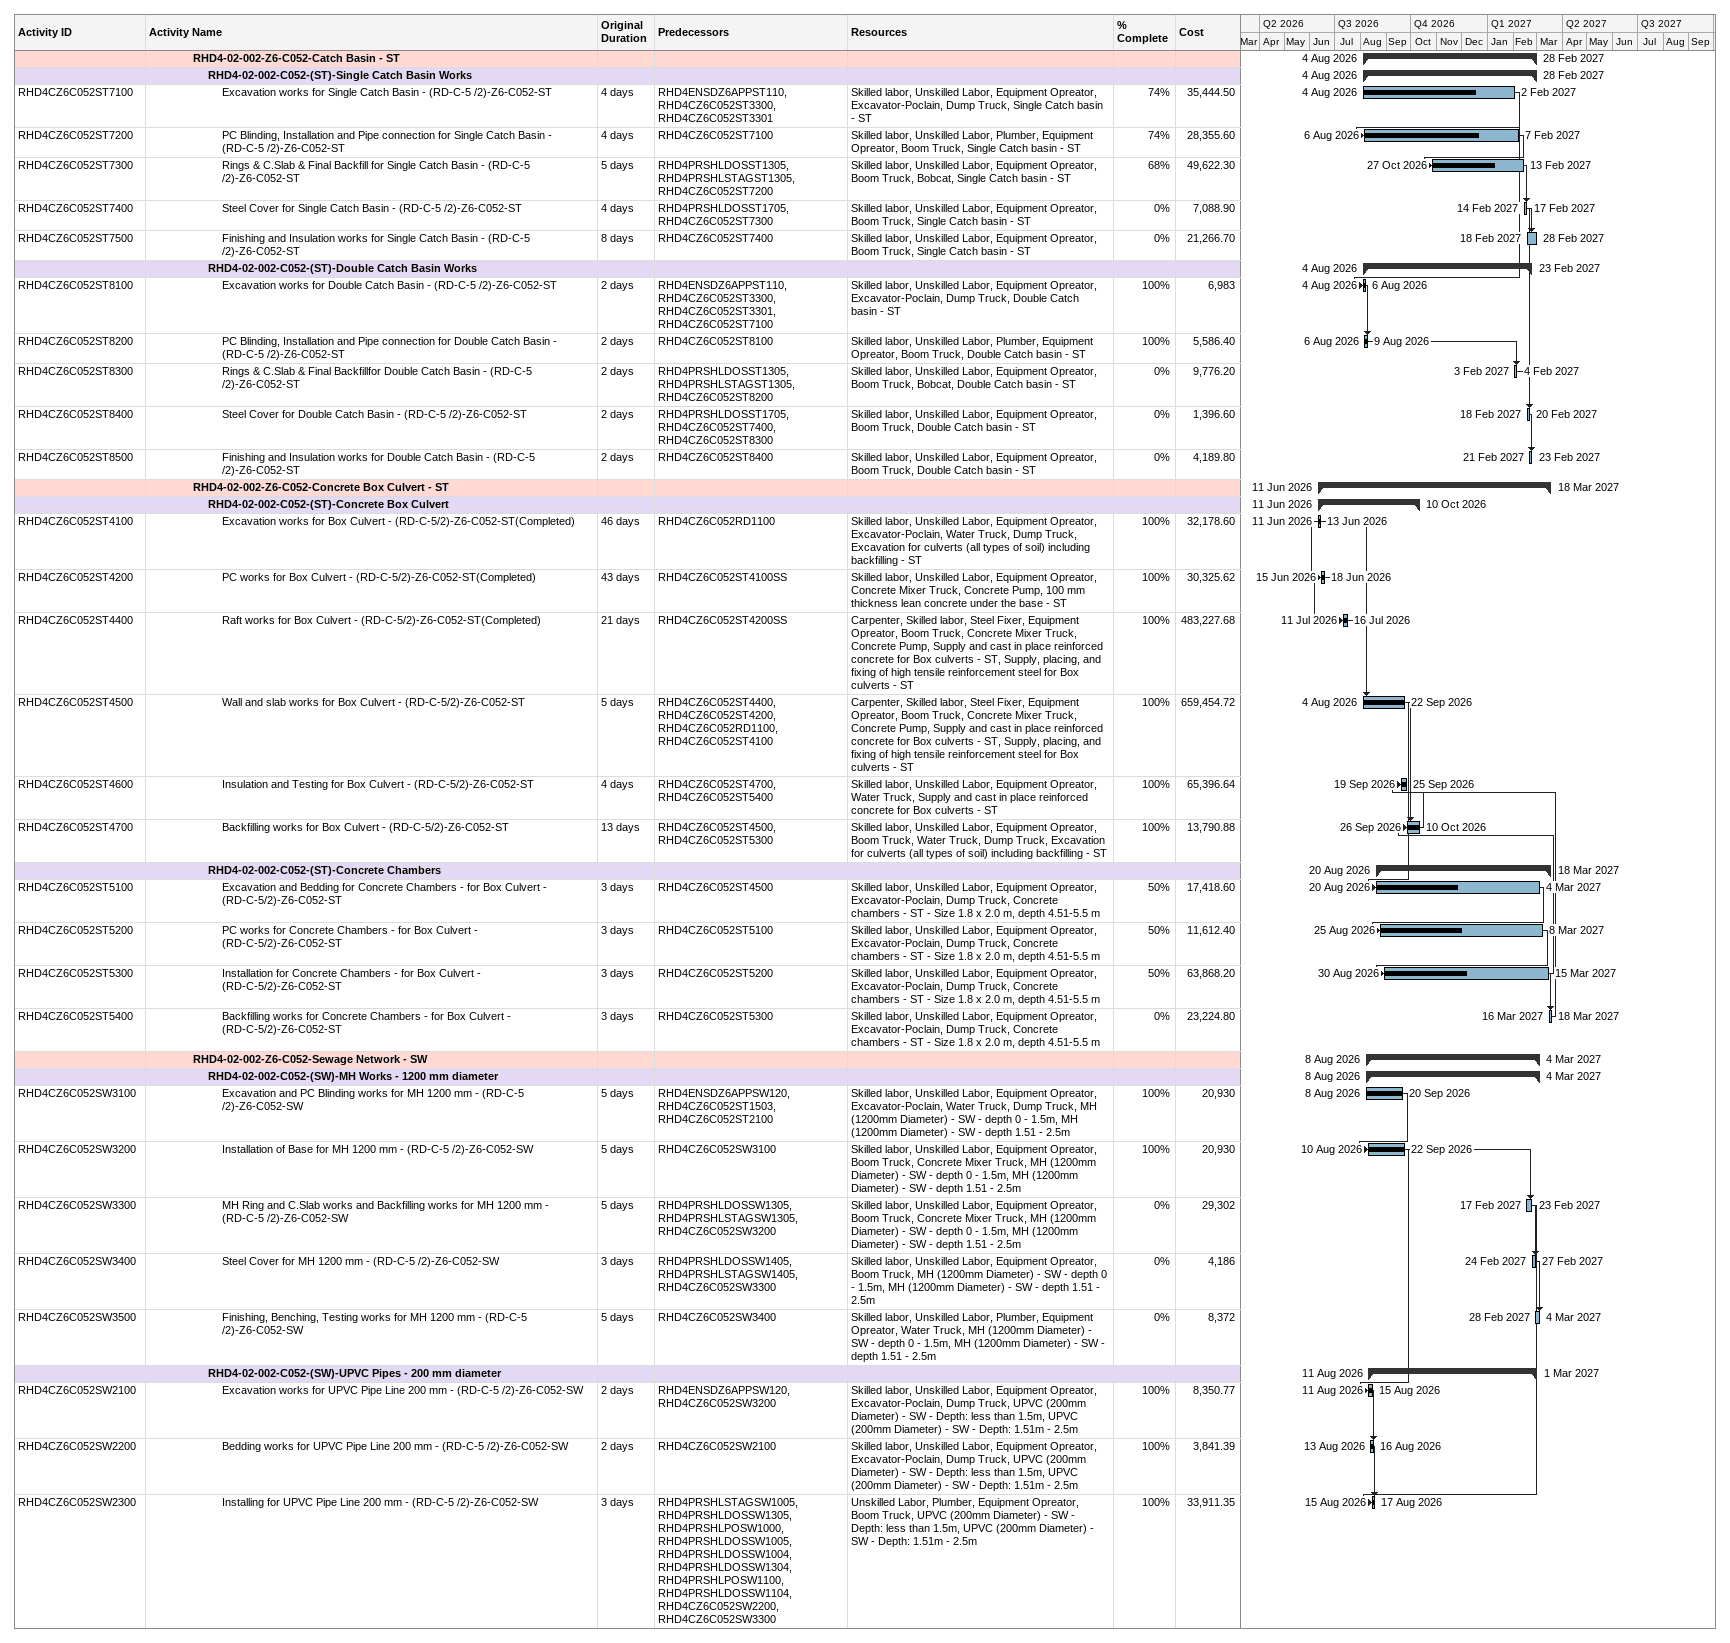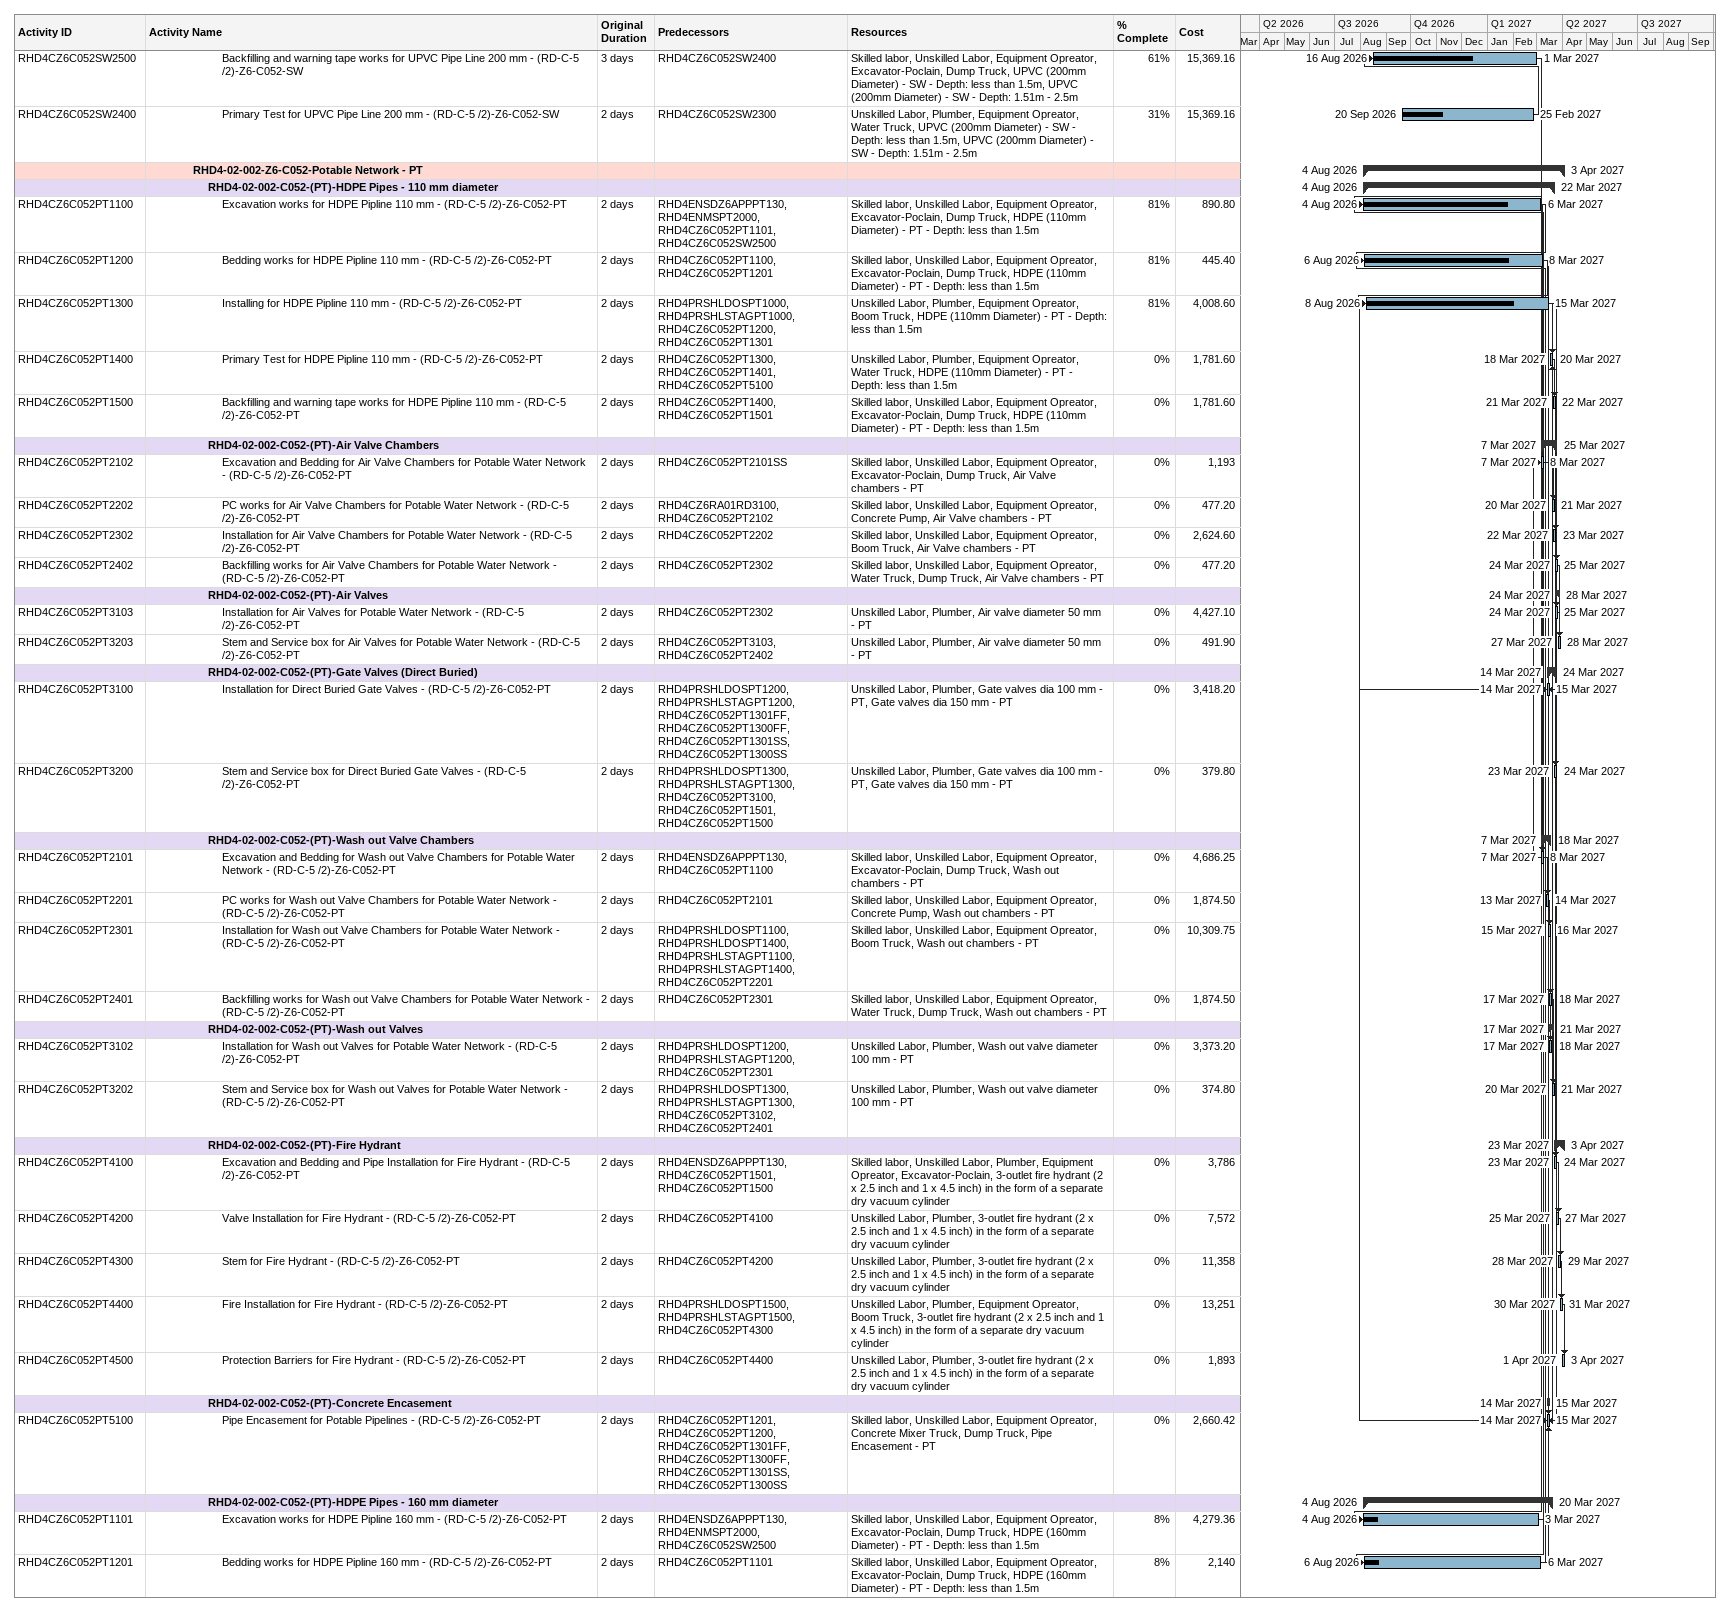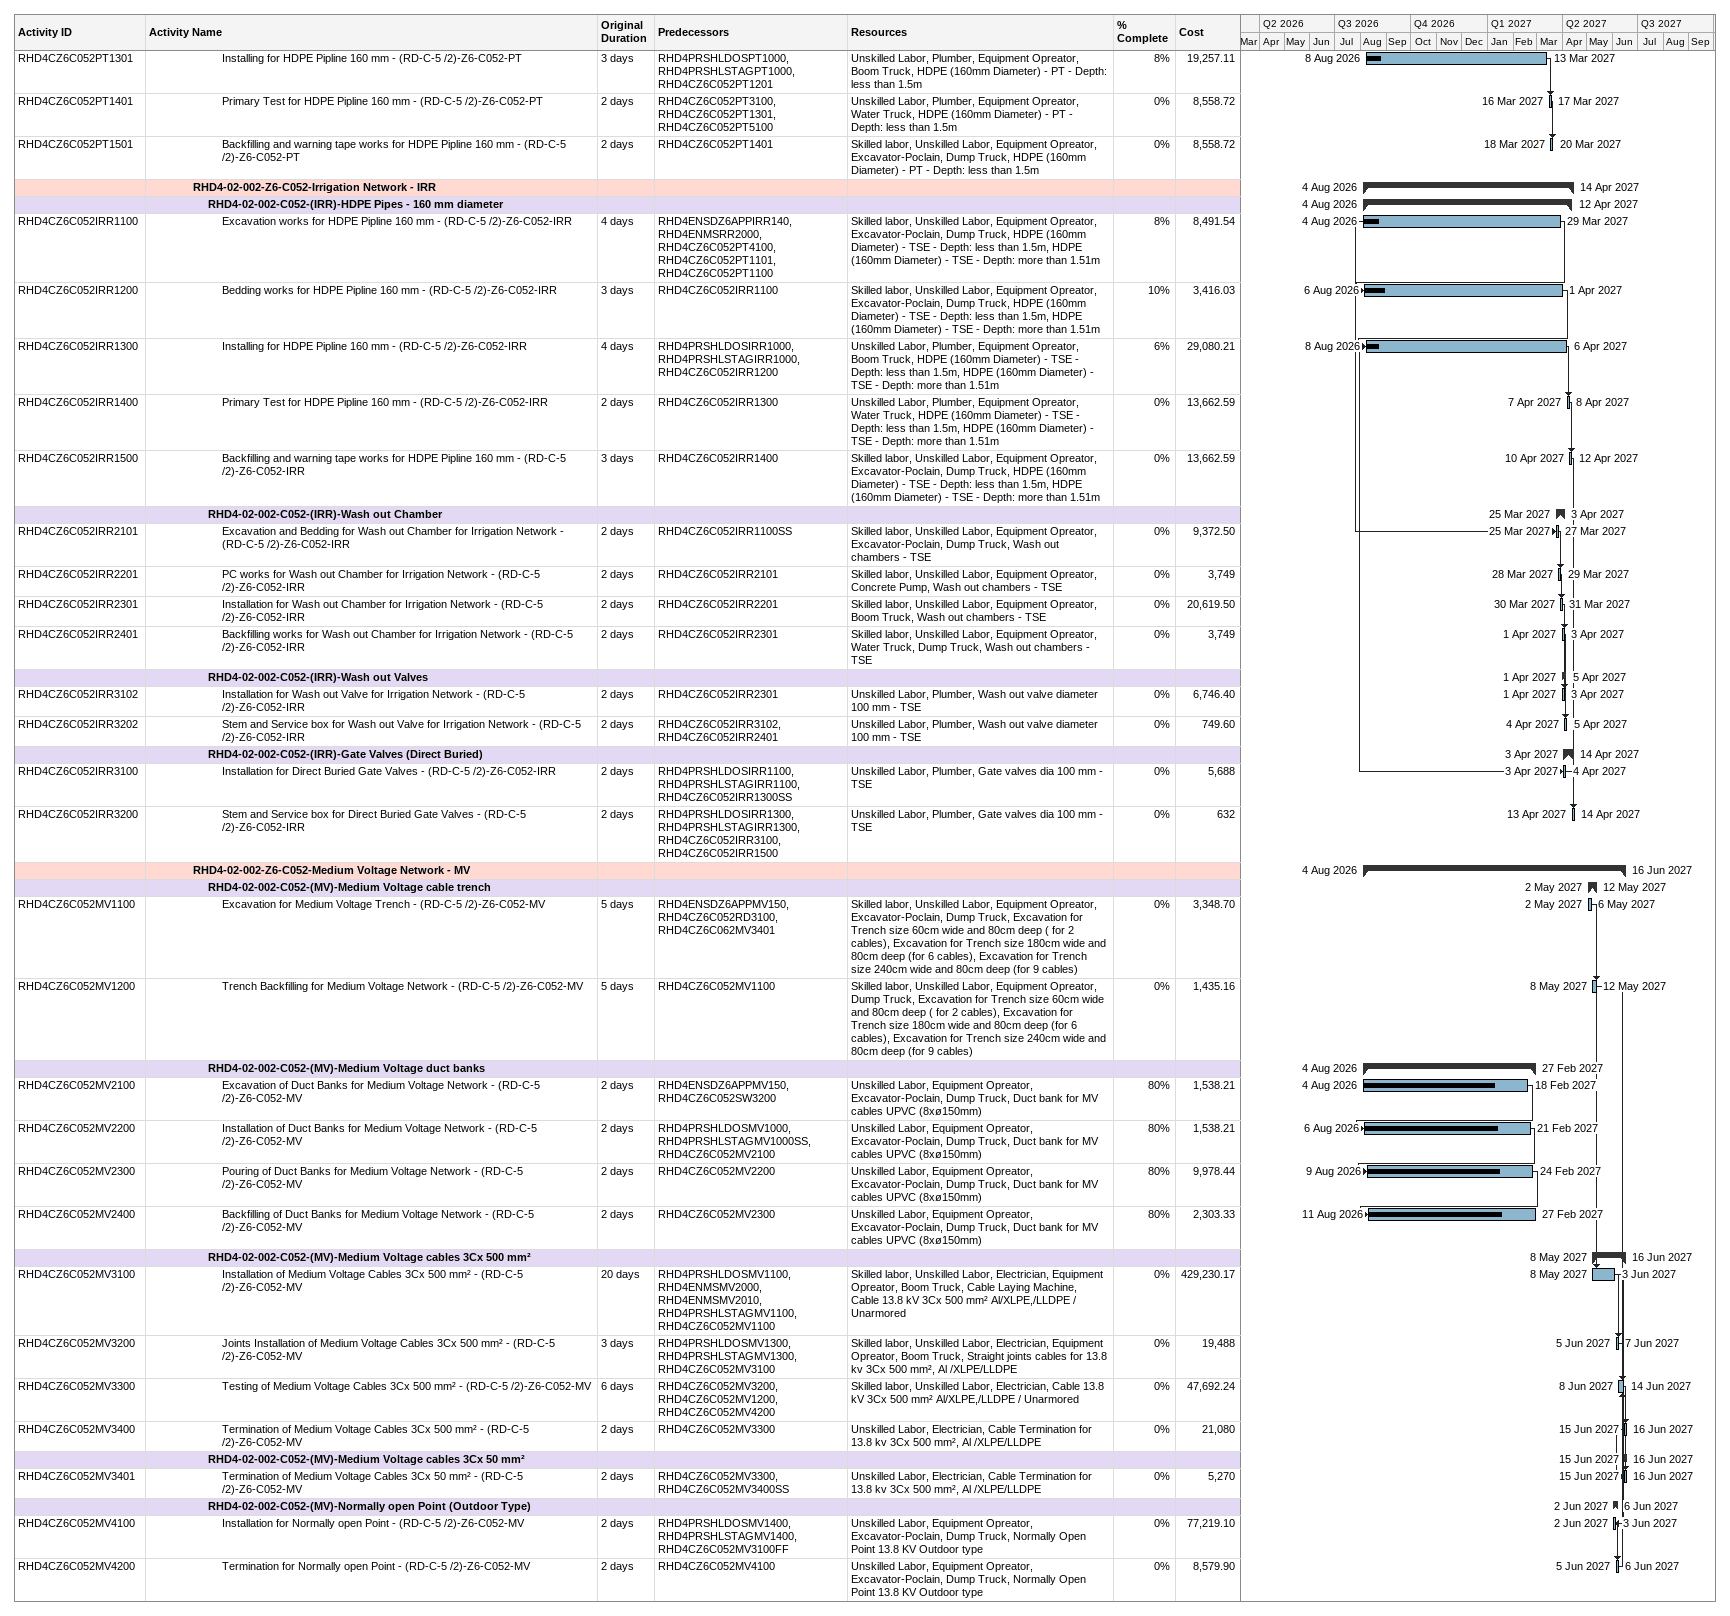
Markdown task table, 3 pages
| ID | Level | Task | Original duration | Start | Finish | Predecessors | Resources | % complete | Cost |
|---|---|---|---|---|---|---|---|---|---|
|  | 4 | **RHD4-02-002-Z6-C052-Catch Basin - ST** |  | 2026-08-04 | 2027-02-28 |  |  |  |  |
|  | 5 | **RHD4-02-002-C052-(ST)-Single Catch Basin Works** |  | 2026-08-04 | 2027-02-28 |  |  |  |  |
| RHD4CZ6C052ST7100 | 6 | Excavation works for Single Catch Basin - (RD-C-5 /2)-Z6-C052-ST | 4d | 2026-08-04 | 2027-02-02 | RHD4ENSDZ6APPST110, RHD4CZ6C052ST3300, RHD4CZ6C052ST3301 | Skilled labor, Unskilled Labor, Equipment Opreator, Excavator-Poclain, Dump Truck, Single Catch basin - ST | 74 | 35444.50 |
| RHD4CZ6C052ST7200 | 6 | PC Blinding, Installation and Pipe connection for Single Catch Basin - (RD-C-5 /2)-Z6-C052-ST | 4d | 2026-08-06 | 2027-02-07 | RHD4CZ6C052ST7100 | Skilled labor, Unskilled Labor, Plumber, Equipment Opreator, Boom Truck, Single Catch basin - ST | 74 | 28355.60 |
| RHD4CZ6C052ST7300 | 6 | Rings & C.Slab & Final Backfill for Single Catch Basin - (RD-C-5 /2)-Z6-C052-ST | 5d | 2026-10-27 | 2027-02-13 | RHD4PRSHLDOSST1305, RHD4PRSHLSTAGST1305, RHD4CZ6C052ST7200 | Skilled labor, Unskilled Labor, Equipment Opreator, Boom Truck, Bobcat, Single Catch basin - ST | 68 | 49622.30 |
| RHD4CZ6C052ST7400 | 6 | Steel Cover for Single Catch Basin - (RD-C-5 /2)-Z6-C052-ST | 4d | 2027-02-14 | 2027-02-17 | RHD4PRSHLDOSST1705, RHD4CZ6C052ST7300 | Skilled labor, Unskilled Labor, Equipment Opreator, Boom Truck, Single Catch basin - ST | 0 | 7088.90 |
| RHD4CZ6C052ST7500 | 6 | Finishing and Insulation works for Single Catch Basin - (RD-C-5 /2)-Z6-C052-ST | 8d | 2027-02-18 | 2027-02-28 | RHD4CZ6C052ST7400 | Skilled labor, Unskilled Labor, Equipment Opreator, Boom Truck, Single Catch basin - ST | 0 | 21266.70 |
|  | 5 | **RHD4-02-002-C052-(ST)-Double Catch Basin Works** |  | 2026-08-04 | 2027-02-23 |  |  |  |  |
| RHD4CZ6C052ST8100 | 6 | Excavation works for Double Catch Basin - (RD-C-5 /2)-Z6-C052-ST | 2d | 2026-08-04 | 2026-08-06 | RHD4ENSDZ6APPST110, RHD4CZ6C052ST3300, RHD4CZ6C052ST3301, RHD4CZ6C052ST7100 | Skilled labor, Unskilled Labor, Equipment Opreator, Excavator-Poclain, Dump Truck, Double Catch basin - ST | 100 | 6983 |
| RHD4CZ6C052ST8200 | 6 | PC Blinding, Installation and Pipe connection for Double Catch Basin - (RD-C-5 /2)-Z6-C052-ST | 2d | 2026-08-06 | 2026-08-09 | RHD4CZ6C052ST8100 | Skilled labor, Unskilled Labor, Plumber, Equipment Opreator, Boom Truck, Double Catch basin - ST | 100 | 5586.40 |
| RHD4CZ6C052ST8300 | 6 | Rings & C.Slab & Final Backfillfor Double Catch Basin - (RD-C-5 /2)-Z6-C052-ST | 2d | 2027-02-03 | 2027-02-04 | RHD4PRSHLDOSST1305, RHD4PRSHLSTAGST1305, RHD4CZ6C052ST8200 | Skilled labor, Unskilled Labor, Equipment Opreator, Boom Truck, Bobcat, Double Catch basin - ST | 0 | 9776.20 |
| RHD4CZ6C052ST8400 | 6 | Steel Cover for Double Catch Basin - (RD-C-5 /2)-Z6-C052-ST | 2d | 2027-02-18 | 2027-02-20 | RHD4PRSHLDOSST1705, RHD4CZ6C052ST7400, RHD4CZ6C052ST8300 | Skilled labor, Unskilled Labor, Equipment Opreator, Boom Truck, Double Catch basin - ST | 0 | 1396.60 |
| RHD4CZ6C052ST8500 | 6 | Finishing and Insulation works for Double Catch Basin - (RD-C-5 /2)-Z6-C052-ST | 2d | 2027-02-21 | 2027-02-23 | RHD4CZ6C052ST8400 | Skilled labor, Unskilled Labor, Equipment Opreator, Boom Truck, Double Catch basin - ST | 0 | 4189.80 |
|  | 4 | **RHD4-02-002-Z6-C052-Concrete Box Culvert - ST** |  | 2026-06-11 | 2027-03-18 |  |  |  |  |
|  | 5 | **RHD4-02-002-C052-(ST)-Concrete Box Culvert** |  | 2026-06-11 | 2026-10-10 |  |  |  |  |
| RHD4CZ6C052ST4100 | 6 | Excavation works for Box Culvert - (RD-C-5/2)-Z6-C052-ST(Completed) | 46d | 2026-06-11 | 2026-06-13 | RHD4CZ6C052RD1100 | Skilled labor, Unskilled Labor, Equipment Opreator, Excavator-Poclain, Water Truck, Dump Truck, Excavation for culverts (all types of soil) including backfilling - ST | 100 | 32178.60 |
| RHD4CZ6C052ST4200 | 6 | PC works for Box Culvert - (RD-C-5/2)-Z6-C052-ST(Completed) | 43d | 2026-06-15 | 2026-06-18 | RHD4CZ6C052ST4100SS | Skilled labor, Unskilled Labor, Equipment Opreator, Concrete Mixer Truck, Concrete Pump, 100 mm thickness lean concrete under the base - ST | 100 | 30325.62 |
| RHD4CZ6C052ST4400 | 6 | Raft works for Box Culvert - (RD-C-5/2)-Z6-C052-ST(Completed) | 21d | 2026-07-11 | 2026-07-16 | RHD4CZ6C052ST4200SS | Carpenter, Skilled labor, Steel Fixer, Equipment Opreator, Boom Truck, Concrete Mixer Truck, Concrete Pump, Supply and cast in place reinforced concrete for Box culverts - ST, Supply, placing, and fixing of high tensile reinforcement steel for Box culverts - ST | 100 | 483227.68 |
| RHD4CZ6C052ST4500 | 6 | Wall and slab works for Box Culvert - (RD-C-5/2)-Z6-C052-ST | 5d | 2026-08-04 | 2026-09-22 | RHD4CZ6C052ST4400, RHD4CZ6C052ST4200, RHD4CZ6C052RD1100, RHD4CZ6C052ST4100 | Carpenter, Skilled labor, Steel Fixer, Equipment Opreator, Boom Truck, Concrete Mixer Truck, Concrete Pump, Supply and cast in place reinforced concrete for Box culverts - ST, Supply, placing, and fixing of high tensile reinforcement steel for Box culverts - ST | 100 | 659454.72 |
| RHD4CZ6C052ST4600 | 6 | Insulation and Testing for Box Culvert - (RD-C-5/2)-Z6-C052-ST | 4d | 2026-09-19 | 2026-09-25 | RHD4CZ6C052ST4700, RHD4CZ6C052ST5400 | Skilled labor, Unskilled Labor, Equipment Opreator, Water Truck, Supply and cast in place reinforced concrete for Box culverts - ST | 100 | 65396.64 |
| RHD4CZ6C052ST4700 | 6 | Backfilling works for Box Culvert - (RD-C-5/2)-Z6-C052-ST | 13d | 2026-09-26 | 2026-10-10 | RHD4CZ6C052ST4500, RHD4CZ6C052ST5300 | Skilled labor, Unskilled Labor, Equipment Opreator, Boom Truck, Water Truck, Dump Truck, Excavation for culverts (all types of soil) including backfilling - ST | 100 | 13790.88 |
|  | 5 | **RHD4-02-002-C052-(ST)-Concrete Chambers** |  | 2026-08-20 | 2027-03-18 |  |  |  |  |
| RHD4CZ6C052ST5100 | 6 | Excavation and Bedding for Concrete Chambers - for Box Culvert - (RD-C-5/2)-Z6-C052-ST | 3d | 2026-08-20 | 2027-03-04 | RHD4CZ6C052ST4500 | Skilled labor, Unskilled Labor, Equipment Opreator, Excavator-Poclain, Dump Truck, Concrete chambers - ST - Size 1.8 x 2.0 m, depth 4.51-5.5 m | 50 | 17418.60 |
| RHD4CZ6C052ST5200 | 6 | PC works for Concrete Chambers - for Box Culvert - (RD-C-5/2)-Z6-C052-ST | 3d | 2026-08-25 | 2027-03-08 | RHD4CZ6C052ST5100 | Skilled labor, Unskilled Labor, Equipment Opreator, Excavator-Poclain, Dump Truck, Concrete chambers - ST - Size 1.8 x 2.0 m, depth 4.51-5.5 m | 50 | 11612.40 |
| RHD4CZ6C052ST5300 | 6 | Installation for Concrete Chambers - for Box Culvert - (RD-C-5/2)-Z6-C052-ST | 3d | 2026-08-30 | 2027-03-15 | RHD4CZ6C052ST5200 | Skilled labor, Unskilled Labor, Equipment Opreator, Excavator-Poclain, Dump Truck, Concrete chambers - ST - Size 1.8 x 2.0 m, depth 4.51-5.5 m | 50 | 63868.20 |
| RHD4CZ6C052ST5400 | 6 | Backfilling works for Concrete Chambers - for Box Culvert - (RD-C-5/2)-Z6-C052-ST | 3d | 2027-03-16 | 2027-03-18 | RHD4CZ6C052ST5300 | Skilled labor, Unskilled Labor, Equipment Opreator, Excavator-Poclain, Dump Truck, Concrete chambers - ST - Size 1.8 x 2.0 m, depth 4.51-5.5 m | 0 | 23224.80 |
|  | 4 | **RHD4-02-002-Z6-C052-Sewage Network - SW** |  | 2026-08-08 | 2027-03-04 |  |  |  |  |
|  | 5 | **RHD4-02-002-C052-(SW)-MH Works - 1200 mm diameter** |  | 2026-08-08 | 2027-03-04 |  |  |  |  |
| RHD4CZ6C052SW3100 | 6 | Excavation and PC Blinding works for MH 1200 mm - (RD-C-5 /2)-Z6-C052-SW | 5d | 2026-08-08 | 2026-09-20 | RHD4ENSDZ6APPSW120, RHD4CZ6C052ST1503, RHD4CZ6C052ST2100 | Skilled labor, Unskilled Labor, Equipment Opreator, Excavator-Poclain, Water Truck, Dump Truck, MH (1200mm Diameter) - SW - depth 0 - 1.5m, MH (1200mm Diameter) - SW - depth 1.51 - 2.5m | 100 | 20930 |
| RHD4CZ6C052SW3200 | 6 | Installation of Base for MH 1200 mm - (RD-C-5 /2)-Z6-C052-SW | 5d | 2026-08-10 | 2026-09-22 | RHD4CZ6C052SW3100 | Skilled labor, Unskilled Labor, Equipment Opreator, Boom Truck, Concrete Mixer Truck, MH (1200mm Diameter) - SW - depth 0 - 1.5m, MH (1200mm Diameter) - SW - depth 1.51 - 2.5m | 100 | 20930 |
| RHD4CZ6C052SW3300 | 6 | MH Ring and C.Slab works and Backfilling works for MH 1200 mm - (RD-C-5 /2)-Z6-C052-SW | 5d | 2027-02-17 | 2027-02-23 | RHD4PRSHLDOSSW1305, RHD4PRSHLSTAGSW1305, RHD4CZ6C052SW3200 | Skilled labor, Unskilled Labor, Equipment Opreator, Boom Truck, Concrete Mixer Truck, MH (1200mm Diameter) - SW - depth 0 - 1.5m, MH (1200mm Diameter) - SW - depth 1.51 - 2.5m | 0 | 29302 |
| RHD4CZ6C052SW3400 | 6 | Steel Cover for MH 1200 mm - (RD-C-5 /2)-Z6-C052-SW | 3d | 2027-02-24 | 2027-02-27 | RHD4PRSHLDOSSW1405, RHD4PRSHLSTAGSW1405, RHD4CZ6C052SW3300 | Skilled labor, Unskilled Labor, Equipment Opreator, Boom Truck, MH (1200mm Diameter) - SW - depth 0 - 1.5m, MH (1200mm Diameter) - SW - depth 1.51 - 2.5m | 0 | 4186 |
| RHD4CZ6C052SW3500 | 6 | Finishing, Benching, Testing works for MH 1200 mm - (RD-C-5 /2)-Z6-C052-SW | 5d | 2027-02-28 | 2027-03-04 | RHD4CZ6C052SW3400 | Skilled labor, Unskilled Labor, Plumber, Equipment Opreator, Water Truck, MH (1200mm Diameter) - SW - depth 0 - 1.5m, MH (1200mm Diameter) - SW - depth 1.51 - 2.5m | 0 | 8372 |
|  | 5 | **RHD4-02-002-C052-(SW)-UPVC Pipes - 200 mm diameter** |  | 2026-08-11 | 2027-03-01 |  |  |  |  |
| RHD4CZ6C052SW2100 | 6 | Excavation works for UPVC Pipe Line 200 mm - (RD-C-5 /2)-Z6-C052-SW | 2d | 2026-08-11 | 2026-08-15 | RHD4ENSDZ6APPSW120, RHD4CZ6C052SW3200 | Skilled labor, Unskilled Labor, Equipment Opreator, Excavator-Poclain, Dump Truck, UPVC (200mm Diameter) - SW - Depth: less than 1.5m, UPVC (200mm Diameter) - SW - Depth: 1.51m - 2.5m | 100 | 8350.77 |
| RHD4CZ6C052SW2200 | 6 | Bedding works for UPVC Pipe Line 200 mm - (RD-C-5 /2)-Z6-C052-SW | 2d | 2026-08-13 | 2026-08-16 | RHD4CZ6C052SW2100 | Skilled labor, Unskilled Labor, Equipment Opreator, Excavator-Poclain, Dump Truck, UPVC (200mm Diameter) - SW - Depth: less than 1.5m, UPVC (200mm Diameter) - SW - Depth: 1.51m - 2.5m | 100 | 3841.39 |
| RHD4CZ6C052SW2300 | 6 | Installing for UPVC Pipe Line 200 mm - (RD-C-5 /2)-Z6-C052-SW | 3d | 2026-08-15 | 2026-08-17 | RHD4PRSHLSTAGSW1005, RHD4PRSHLDOSSW1305, RHD4PRSHLPOSW1000, RHD4PRSHLDOSSW1005, RHD4PRSHLDOSSW1004, RHD4PRSHLDOSSW1304, RHD4PRSHLPOSW1100, RHD4PRSHLDOSSW1104, RHD4CZ6C052SW2200, RHD4CZ6C052SW3300 | Unskilled Labor, Plumber, Equipment Opreator, Boom Truck, UPVC (200mm Diameter) - SW - Depth: less than 1.5m, UPVC (200mm Diameter) - SW - Depth: 1.51m - 2.5m | 100 | 33911.35 |
| RHD4CZ6C052SW2500 | 6 | Backfilling and warning tape works for UPVC Pipe Line 200 mm - (RD-C-5 /2)-Z6-C052-SW | 3d | 2026-08-16 | 2027-03-01 | RHD4CZ6C052SW2400 | Skilled labor, Unskilled Labor, Equipment Opreator, Excavator-Poclain, Dump Truck, UPVC (200mm Diameter) - SW - Depth: less than 1.5m, UPVC (200mm Diameter) - SW - Depth: 1.51m - 2.5m | 61 | 15369.16 |
| RHD4CZ6C052SW2400 | 6 | Primary Test for UPVC Pipe Line 200 mm - (RD-C-5 /2)-Z6-C052-SW | 2d | 2026-09-20 | 2027-02-25 | RHD4CZ6C052SW2300 | Unskilled Labor, Plumber, Equipment Opreator, Water Truck, UPVC (200mm Diameter) - SW - Depth: less than 1.5m, UPVC (200mm Diameter) - SW - Depth: 1.51m - 2.5m | 31 | 15369.16 |
|  | 4 | **RHD4-02-002-Z6-C052-Potable Network - PT** |  | 2026-08-04 | 2027-04-03 |  |  |  |  |
|  | 5 | **RHD4-02-002-C052-(PT)-HDPE Pipes - 110 mm diameter** |  | 2026-08-04 | 2027-03-22 |  |  |  |  |
| RHD4CZ6C052PT1100 | 6 | Excavation works for HDPE Pipline 110 mm - (RD-C-5 /2)-Z6-C052-PT | 2d | 2026-08-04 | 2027-03-06 | RHD4ENSDZ6APPPT130, RHD4ENMSPT2000, RHD4CZ6C052PT1101, RHD4CZ6C052SW2500 | Skilled labor, Unskilled Labor, Equipment Opreator, Excavator-Poclain, Dump Truck, HDPE (110mm Diameter) - PT - Depth: less than 1.5m | 81 | 890.80 |
| RHD4CZ6C052PT1200 | 6 | Bedding works for HDPE Pipline 110 mm - (RD-C-5 /2)-Z6-C052-PT | 2d | 2026-08-06 | 2027-03-08 | RHD4CZ6C052PT1100, RHD4CZ6C052PT1201 | Skilled labor, Unskilled Labor, Equipment Opreator, Excavator-Poclain, Dump Truck, HDPE (110mm Diameter) - PT - Depth: less than 1.5m | 81 | 445.40 |
| RHD4CZ6C052PT1300 | 6 | Installing for HDPE Pipline 110 mm - (RD-C-5 /2)-Z6-C052-PT | 2d | 2026-08-08 | 2027-03-15 | RHD4PRSHLDOSPT1000, RHD4PRSHLSTAGPT1000, RHD4CZ6C052PT1200, RHD4CZ6C052PT1301 | Unskilled Labor, Plumber, Equipment Opreator, Boom Truck, HDPE (110mm Diameter) - PT - Depth: less than 1.5m | 81 | 4008.60 |
| RHD4CZ6C052PT1400 | 6 | Primary Test for HDPE Pipline 110 mm - (RD-C-5 /2)-Z6-C052-PT | 2d | 2027-03-18 | 2027-03-20 | RHD4CZ6C052PT1300, RHD4CZ6C052PT1401, RHD4CZ6C052PT5100 | Unskilled Labor, Plumber, Equipment Opreator, Water Truck, HDPE (110mm Diameter) - PT - Depth: less than 1.5m | 0 | 1781.60 |
| RHD4CZ6C052PT1500 | 6 | Backfilling and warning tape works for HDPE Pipline 110 mm - (RD-C-5 /2)-Z6-C052-PT | 2d | 2027-03-21 | 2027-03-22 | RHD4CZ6C052PT1400, RHD4CZ6C052PT1501 | Skilled labor, Unskilled Labor, Equipment Opreator, Excavator-Poclain, Dump Truck, HDPE (110mm Diameter) - PT - Depth: less than 1.5m | 0 | 1781.60 |
|  | 5 | **RHD4-02-002-C052-(PT)-Air Valve Chambers** |  | 2027-03-07 | 2027-03-25 |  |  |  |  |
| RHD4CZ6C052PT2102 | 6 | Excavation and Bedding for Air Valve Chambers for Potable Water Network - (RD-C-5 /2)-Z6-C052-PT | 2d | 2027-03-07 | 2027-03-08 | RHD4CZ6C052PT2101SS | Skilled labor, Unskilled Labor, Equipment Opreator, Excavator-Poclain, Dump Truck, Air Valve chambers - PT | 0 | 1193 |
| RHD4CZ6C052PT2202 | 6 | PC works for Air Valve Chambers for Potable Water Network - (RD-C-5 /2)-Z6-C052-PT | 2d | 2027-03-20 | 2027-03-21 | RHD4CZ6RA01RD3100, RHD4CZ6C052PT2102 | Skilled labor, Unskilled Labor, Equipment Opreator, Concrete Pump, Air Valve chambers - PT | 0 | 477.20 |
| RHD4CZ6C052PT2302 | 6 | Installation for Air Valve Chambers for Potable Water Network - (RD-C-5 /2)-Z6-C052-PT | 2d | 2027-03-22 | 2027-03-23 | RHD4CZ6C052PT2202 | Skilled labor, Unskilled Labor, Equipment Opreator, Boom Truck, Air Valve chambers - PT | 0 | 2624.60 |
| RHD4CZ6C052PT2402 | 6 | Backfilling works for Air Valve Chambers for Potable Water Network - (RD-C-5 /2)-Z6-C052-PT | 2d | 2027-03-24 | 2027-03-25 | RHD4CZ6C052PT2302 | Skilled labor, Unskilled Labor, Equipment Opreator, Water Truck, Dump Truck, Air Valve chambers - PT | 0 | 477.20 |
|  | 5 | **RHD4-02-002-C052-(PT)-Air Valves** |  | 2027-03-24 | 2027-03-28 |  |  |  |  |
| RHD4CZ6C052PT3103 | 6 | Installation for Air Valves for Potable Water Network - (RD-C-5 /2)-Z6-C052-PT | 2d | 2027-03-24 | 2027-03-25 | RHD4CZ6C052PT2302 | Unskilled Labor, Plumber, Air valve diameter 50 mm - PT | 0 | 4427.10 |
| RHD4CZ6C052PT3203 | 6 | Stem and Service box for Air Valves for Potable Water Network - (RD-C-5 /2)-Z6-C052-PT | 2d | 2027-03-27 | 2027-03-28 | RHD4CZ6C052PT3103, RHD4CZ6C052PT2402 | Unskilled Labor, Plumber, Air valve diameter 50 mm - PT | 0 | 491.90 |
|  | 5 | **RHD4-02-002-C052-(PT)-Gate Valves (Direct Buried)** |  | 2027-03-14 | 2027-03-24 |  |  |  |  |
| RHD4CZ6C052PT3100 | 6 | Installation for Direct Buried Gate Valves - (RD-C-5 /2)-Z6-C052-PT | 2d | 2027-03-14 | 2027-03-15 | RHD4PRSHLDOSPT1200, RHD4PRSHLSTAGPT1200, RHD4CZ6C052PT1301FF, RHD4CZ6C052PT1300FF, RHD4CZ6C052PT1301SS, RHD4CZ6C052PT1300SS | Unskilled Labor, Plumber, Gate valves dia 100 mm - PT, Gate valves dia 150 mm - PT | 0 | 3418.20 |
| RHD4CZ6C052PT3200 | 6 | Stem and Service box for Direct Buried Gate Valves - (RD-C-5 /2)-Z6-C052-PT | 2d | 2027-03-23 | 2027-03-24 | RHD4PRSHLDOSPT1300, RHD4PRSHLSTAGPT1300, RHD4CZ6C052PT3100, RHD4CZ6C052PT1501, RHD4CZ6C052PT1500 | Unskilled Labor, Plumber, Gate valves dia 100 mm - PT, Gate valves dia 150 mm - PT | 0 | 379.80 |
|  | 5 | **RHD4-02-002-C052-(PT)-Wash out Valve Chambers** |  | 2027-03-07 | 2027-03-18 |  |  |  |  |
| RHD4CZ6C052PT2101 | 6 | Excavation and Bedding for Wash out Valve Chambers for Potable Water Network - (RD-C-5 /2)-Z6-C052-PT | 2d | 2027-03-07 | 2027-03-08 | RHD4ENSDZ6APPPT130, RHD4CZ6C052PT1100 | Skilled labor, Unskilled Labor, Equipment Opreator, Excavator-Poclain, Dump Truck, Wash out chambers - PT | 0 | 4686.25 |
| RHD4CZ6C052PT2201 | 6 | PC works for Wash out Valve Chambers for Potable Water Network - (RD-C-5 /2)-Z6-C052-PT | 2d | 2027-03-13 | 2027-03-14 | RHD4CZ6C052PT2101 | Skilled labor, Unskilled Labor, Equipment Opreator, Concrete Pump, Wash out chambers - PT | 0 | 1874.50 |
| RHD4CZ6C052PT2301 | 6 | Installation for Wash out Valve Chambers for Potable Water Network - (RD-C-5 /2)-Z6-C052-PT | 2d | 2027-03-15 | 2027-03-16 | RHD4PRSHLDOSPT1100, RHD4PRSHLDOSPT1400, RHD4PRSHLSTAGPT1100, RHD4PRSHLSTAGPT1400, RHD4CZ6C052PT2201 | Skilled labor, Unskilled Labor, Equipment Opreator, Boom Truck, Wash out chambers - PT | 0 | 10309.75 |
| RHD4CZ6C052PT2401 | 6 | Backfilling works for Wash out Valve Chambers for Potable Water Network - (RD-C-5 /2)-Z6-C052-PT | 2d | 2027-03-17 | 2027-03-18 | RHD4CZ6C052PT2301 | Skilled labor, Unskilled Labor, Equipment Opreator, Water Truck, Dump Truck, Wash out chambers - PT | 0 | 1874.50 |
|  | 5 | **RHD4-02-002-C052-(PT)-Wash out Valves** |  | 2027-03-17 | 2027-03-21 |  |  |  |  |
| RHD4CZ6C052PT3102 | 6 | Installation for Wash out Valves for Potable Water Network - (RD-C-5 /2)-Z6-C052-PT | 2d | 2027-03-17 | 2027-03-18 | RHD4PRSHLDOSPT1200, RHD4PRSHLSTAGPT1200, RHD4CZ6C052PT2301 | Unskilled Labor, Plumber, Wash out valve diameter 100 mm - PT | 0 | 3373.20 |
| RHD4CZ6C052PT3202 | 6 | Stem and Service box for Wash out Valves for Potable Water Network - (RD-C-5 /2)-Z6-C052-PT | 2d | 2027-03-20 | 2027-03-21 | RHD4PRSHLDOSPT1300, RHD4PRSHLSTAGPT1300, RHD4CZ6C052PT3102, RHD4CZ6C052PT2401 | Unskilled Labor, Plumber, Wash out valve diameter 100 mm - PT | 0 | 374.80 |
|  | 5 | **RHD4-02-002-C052-(PT)-Fire Hydrant** |  | 2027-03-23 | 2027-04-03 |  |  |  |  |
| RHD4CZ6C052PT4100 | 6 | Excavation and Bedding and Pipe Installation for Fire Hydrant - (RD-C-5 /2)-Z6-C052-PT | 2d | 2027-03-23 | 2027-03-24 | RHD4ENSDZ6APPPT130, RHD4CZ6C052PT1501, RHD4CZ6C052PT1500 | Skilled labor, Unskilled Labor, Plumber, Equipment Opreator, Excavator-Poclain, 3-outlet fire hydrant (2 x 2.5 inch and 1 x 4.5 inch) in the form of a separate dry vacuum cylinder | 0 | 3786 |
| RHD4CZ6C052PT4200 | 6 | Valve Installation for Fire Hydrant - (RD-C-5 /2)-Z6-C052-PT | 2d | 2027-03-25 | 2027-03-27 | RHD4CZ6C052PT4100 | Unskilled Labor, Plumber, 3-outlet fire hydrant (2 x 2.5 inch and 1 x 4.5 inch) in the form of a separate dry vacuum cylinder | 0 | 7572 |
| RHD4CZ6C052PT4300 | 6 | Stem for Fire Hydrant - (RD-C-5 /2)-Z6-C052-PT | 2d | 2027-03-28 | 2027-03-29 | RHD4CZ6C052PT4200 | Unskilled Labor, Plumber, 3-outlet fire hydrant (2 x 2.5 inch and 1 x 4.5 inch) in the form of a separate dry vacuum cylinder | 0 | 11358 |
| RHD4CZ6C052PT4400 | 6 | Fire Installation for Fire Hydrant - (RD-C-5 /2)-Z6-C052-PT | 2d | 2027-03-30 | 2027-03-31 | RHD4PRSHLDOSPT1500, RHD4PRSHLSTAGPT1500, RHD4CZ6C052PT4300 | Unskilled Labor, Plumber, Equipment Opreator, Boom Truck, 3-outlet fire hydrant (2 x 2.5 inch and 1 x 4.5 inch) in the form of a separate dry vacuum cylinder | 0 | 13251 |
| RHD4CZ6C052PT4500 | 6 | Protection Barriers for Fire Hydrant - (RD-C-5 /2)-Z6-C052-PT | 2d | 2027-04-01 | 2027-04-03 | RHD4CZ6C052PT4400 | Unskilled Labor, Plumber, 3-outlet fire hydrant (2 x 2.5 inch and 1 x 4.5 inch) in the form of a separate dry vacuum cylinder | 0 | 1893 |
|  | 5 | **RHD4-02-002-C052-(PT)-Concrete Encasement** |  | 2027-03-14 | 2027-03-15 |  |  |  |  |
| RHD4CZ6C052PT5100 | 6 | Pipe Encasement for Potable Pipelines - (RD-C-5 /2)-Z6-C052-PT | 2d | 2027-03-14 | 2027-03-15 | RHD4CZ6C052PT1201, RHD4CZ6C052PT1200, RHD4CZ6C052PT1301FF, RHD4CZ6C052PT1300FF, RHD4CZ6C052PT1301SS, RHD4CZ6C052PT1300SS | Skilled labor, Unskilled Labor, Equipment Opreator, Concrete Mixer Truck, Dump Truck, Pipe Encasement - PT | 0 | 2660.42 |
|  | 5 | **RHD4-02-002-C052-(PT)-HDPE Pipes - 160 mm diameter** |  | 2026-08-04 | 2027-03-20 |  |  |  |  |
| RHD4CZ6C052PT1101 | 6 | Excavation works for HDPE Pipline 160 mm - (RD-C-5 /2)-Z6-C052-PT | 2d | 2026-08-04 | 2027-03-03 | RHD4ENSDZ6APPPT130, RHD4ENMSPT2000, RHD4CZ6C052SW2500 | Skilled labor, Unskilled Labor, Equipment Opreator, Excavator-Poclain, Dump Truck, HDPE (160mm Diameter) - PT - Depth: less than 1.5m | 8 | 4279.36 |
| RHD4CZ6C052PT1201 | 6 | Bedding works for HDPE Pipline 160 mm - (RD-C-5 /2)-Z6-C052-PT | 2d | 2026-08-06 | 2027-03-06 | RHD4CZ6C052PT1101 | Skilled labor, Unskilled Labor, Equipment Opreator, Excavator-Poclain, Dump Truck, HDPE (160mm Diameter) - PT - Depth: less than 1.5m | 8 | 2140 |
| RHD4CZ6C052PT1301 | 6 | Installing for HDPE Pipline 160 mm - (RD-C-5 /2)-Z6-C052-PT | 3d | 2026-08-08 | 2027-03-13 | RHD4PRSHLDOSPT1000, RHD4PRSHLSTAGPT1000, RHD4CZ6C052PT1201 | Unskilled Labor, Plumber, Equipment Opreator, Boom Truck, HDPE (160mm Diameter) - PT - Depth: less than 1.5m | 8 | 19257.11 |
| RHD4CZ6C052PT1401 | 6 | Primary Test for HDPE Pipline 160 mm - (RD-C-5 /2)-Z6-C052-PT | 2d | 2027-03-16 | 2027-03-17 | RHD4CZ6C052PT3100, RHD4CZ6C052PT1301, RHD4CZ6C052PT5100 | Unskilled Labor, Plumber, Equipment Opreator, Water Truck, HDPE (160mm Diameter) - PT - Depth: less than 1.5m | 0 | 8558.72 |
| RHD4CZ6C052PT1501 | 6 | Backfilling and warning tape works for HDPE Pipline 160 mm - (RD-C-5 /2)-Z6-C052-PT | 2d | 2027-03-18 | 2027-03-20 | RHD4CZ6C052PT1401 | Skilled labor, Unskilled Labor, Equipment Opreator, Excavator-Poclain, Dump Truck, HDPE (160mm Diameter) - PT - Depth: less than 1.5m | 0 | 8558.72 |
|  | 4 | **RHD4-02-002-Z6-C052-Irrigation Network - IRR** |  | 2026-08-04 | 2027-04-14 |  |  |  |  |
|  | 5 | **RHD4-02-002-C052-(IRR)-HDPE Pipes - 160 mm diameter** |  | 2026-08-04 | 2027-04-12 |  |  |  |  |
| RHD4CZ6C052IRR1100 | 6 | Excavation works for HDPE Pipline 160 mm - (RD-C-5 /2)-Z6-C052-IRR | 4d | 2026-08-04 | 2027-03-29 | RHD4ENSDZ6APPIRR140, RHD4ENMSRR2000, RHD4CZ6C052PT4100, RHD4CZ6C052PT1101, RHD4CZ6C052PT1100 | Skilled labor, Unskilled Labor, Equipment Opreator, Excavator-Poclain, Dump Truck, HDPE (160mm Diameter) - TSE - Depth: less than 1.5m, HDPE (160mm Diameter) - TSE - Depth: more than 1.51m | 8 | 8491.54 |
| RHD4CZ6C052IRR1200 | 6 | Bedding works for HDPE Pipline 160 mm - (RD-C-5 /2)-Z6-C052-IRR | 3d | 2026-08-06 | 2027-04-01 | RHD4CZ6C052IRR1100 | Skilled labor, Unskilled Labor, Equipment Opreator, Excavator-Poclain, Dump Truck, HDPE (160mm Diameter) - TSE - Depth: less than 1.5m, HDPE (160mm Diameter) - TSE - Depth: more than 1.51m | 10 | 3416.03 |
| RHD4CZ6C052IRR1300 | 6 | Installing for HDPE Pipline 160 mm - (RD-C-5 /2)-Z6-C052-IRR | 4d | 2026-08-08 | 2027-04-06 | RHD4PRSHLDOSIRR1000, RHD4PRSHLSTAGIRR1000, RHD4CZ6C052IRR1200 | Unskilled Labor, Plumber, Equipment Opreator, Boom Truck, HDPE (160mm Diameter) - TSE - Depth: less than 1.5m, HDPE (160mm Diameter) - TSE - Depth: more than 1.51m | 6 | 29080.21 |
| RHD4CZ6C052IRR1400 | 6 | Primary Test for HDPE Pipline 160 mm - (RD-C-5 /2)-Z6-C052-IRR | 2d | 2027-04-07 | 2027-04-08 | RHD4CZ6C052IRR1300 | Unskilled Labor, Plumber, Equipment Opreator, Water Truck, HDPE (160mm Diameter) - TSE - Depth: less than 1.5m, HDPE (160mm Diameter) - TSE - Depth: more than 1.51m | 0 | 13662.59 |
| RHD4CZ6C052IRR1500 | 6 | Backfilling and warning tape works for HDPE Pipline 160 mm - (RD-C-5 /2)-Z6-C052-IRR | 3d | 2027-04-10 | 2027-04-12 | RHD4CZ6C052IRR1400 | Skilled labor, Unskilled Labor, Equipment Opreator, Excavator-Poclain, Dump Truck, HDPE (160mm Diameter) - TSE - Depth: less than 1.5m, HDPE (160mm Diameter) - TSE - Depth: more than 1.51m | 0 | 13662.59 |
|  | 5 | **RHD4-02-002-C052-(IRR)-Wash out Chamber** |  | 2027-03-25 | 2027-04-03 |  |  |  |  |
| RHD4CZ6C052IRR2101 | 6 | Excavation and Bedding for Wash out Chamber for Irrigation Network - (RD-C-5 /2)-Z6-C052-IRR | 2d | 2027-03-25 | 2027-03-27 | RHD4CZ6C052IRR1100SS | Skilled labor, Unskilled Labor, Equipment Opreator, Excavator-Poclain, Dump Truck, Wash out chambers - TSE | 0 | 9372.50 |
| RHD4CZ6C052IRR2201 | 6 | PC works for Wash out Chamber for Irrigation Network - (RD-C-5 /2)-Z6-C052-IRR | 2d | 2027-03-28 | 2027-03-29 | RHD4CZ6C052IRR2101 | Skilled labor, Unskilled Labor, Equipment Opreator, Concrete Pump, Wash out chambers - TSE | 0 | 3749 |
| RHD4CZ6C052IRR2301 | 6 | Installation for Wash out Chamber for Irrigation Network - (RD-C-5 /2)-Z6-C052-IRR | 2d | 2027-03-30 | 2027-03-31 | RHD4CZ6C052IRR2201 | Skilled labor, Unskilled Labor, Equipment Opreator, Boom Truck, Wash out chambers - TSE | 0 | 20619.50 |
| RHD4CZ6C052IRR2401 | 6 | Backfilling works for Wash out Chamber for Irrigation Network - (RD-C-5 /2)-Z6-C052-IRR | 2d | 2027-04-01 | 2027-04-03 | RHD4CZ6C052IRR2301 | Skilled labor, Unskilled Labor, Equipment Opreator, Water Truck, Dump Truck, Wash out chambers - TSE | 0 | 3749 |
|  | 5 | **RHD4-02-002-C052-(IRR)-Wash out Valves** |  | 2027-04-01 | 2027-04-05 |  |  |  |  |
| RHD4CZ6C052IRR3102 | 6 | Installation for Wash out Valve for Irrigation Network - (RD-C-5 /2)-Z6-C052-IRR | 2d | 2027-04-01 | 2027-04-03 | RHD4CZ6C052IRR2301 | Unskilled Labor, Plumber, Wash out valve diameter 100 mm - TSE | 0 | 6746.40 |
| RHD4CZ6C052IRR3202 | 6 | Stem and Service box for Wash out Valve for Irrigation Network - (RD-C-5 /2)-Z6-C052-IRR | 2d | 2027-04-04 | 2027-04-05 | RHD4CZ6C052IRR3102, RHD4CZ6C052IRR2401 | Unskilled Labor, Plumber, Wash out valve diameter 100 mm - TSE | 0 | 749.60 |
|  | 5 | **RHD4-02-002-C052-(IRR)-Gate Valves (Direct Buried)** |  | 2027-04-03 | 2027-04-14 |  |  |  |  |
| RHD4CZ6C052IRR3100 | 6 | Installation for Direct Buried Gate Valves - (RD-C-5 /2)-Z6-C052-IRR | 2d | 2027-04-03 | 2027-04-04 | RHD4PRSHLDOSIRR1100, RHD4PRSHLSTAGIRR1100, RHD4CZ6C052IRR1300SS | Unskilled Labor, Plumber, Gate valves dia 100 mm - TSE | 0 | 5688 |
| RHD4CZ6C052IRR3200 | 6 | Stem and Service box for Direct Buried Gate Valves - (RD-C-5 /2)-Z6-C052-IRR | 2d | 2027-04-13 | 2027-04-14 | RHD4PRSHLDOSIRR1300, RHD4PRSHLSTAGIRR1300, RHD4CZ6C052IRR3100, RHD4CZ6C052IRR1500 | Unskilled Labor, Plumber, Gate valves dia 100 mm - TSE | 0 | 632 |
|  | 4 | **RHD4-02-002-Z6-C052-Medium Voltage Network - MV** |  | 2026-08-04 | 2027-06-16 |  |  |  |  |
|  | 5 | **RHD4-02-002-C052-(MV)-Medium Voltage cable trench** |  | 2027-05-02 | 2027-05-12 |  |  |  |  |
| RHD4CZ6C052MV1100 | 6 | Excavation for Medium Voltage Trench - (RD-C-5 /2)-Z6-C052-MV | 5d | 2027-05-02 | 2027-05-06 | RHD4ENSDZ6APPMV150, RHD4CZ6C052RD3100, RHD4CZ6C062MV3401 | Skilled labor, Unskilled Labor, Equipment Opreator, Excavator-Poclain, Dump Truck, Excavation for Trench size 60cm wide and 80cm deep ( for 2 cables), Excavation for Trench size 180cm wide and 80cm deep (for 6 cables), Excavation for Trench size 240cm wide and 80cm deep (for 9 cables) | 0 | 3348.70 |
| RHD4CZ6C052MV1200 | 6 | Trench Backfilling for Medium Voltage Network - (RD-C-5 /2)-Z6-C052-MV | 5d | 2027-05-08 | 2027-05-12 | RHD4CZ6C052MV1100 | Skilled labor, Unskilled Labor, Equipment Opreator, Dump Truck, Excavation for Trench size 60cm wide and 80cm deep ( for 2 cables), Excavation for Trench size 180cm wide and 80cm deep (for 6 cables), Excavation for Trench size 240cm wide and 80cm deep (for 9 cables) | 0 | 1435.16 |
|  | 5 | **RHD4-02-002-C052-(MV)-Medium Voltage duct banks** |  | 2026-08-04 | 2027-02-27 |  |  |  |  |
| RHD4CZ6C052MV2100 | 6 | Excavation of Duct Banks for Medium Voltage Network - (RD-C-5 /2)-Z6-C052-MV | 2d | 2026-08-04 | 2027-02-18 | RHD4ENSDZ6APPMV150, RHD4CZ6C052SW3200 | Unskilled Labor, Equipment Opreator, Excavator-Poclain, Dump Truck, Duct bank for MV cables UPVC (8xø150mm) | 80 | 1538.21 |
| RHD4CZ6C052MV2200 | 6 | Installation of Duct Banks for Medium Voltage Network - (RD-C-5 /2)-Z6-C052-MV | 2d | 2026-08-06 | 2027-02-21 | RHD4PRSHLDOSMV1000, RHD4PRSHLSTAGMV1000SS, RHD4CZ6C052MV2100 | Unskilled Labor, Equipment Opreator, Excavator-Poclain, Dump Truck, Duct bank for MV cables UPVC (8xø150mm) | 80 | 1538.21 |
| RHD4CZ6C052MV2300 | 6 | Pouring of Duct Banks for Medium Voltage Network - (RD-C-5 /2)-Z6-C052-MV | 2d | 2026-08-09 | 2027-02-24 | RHD4CZ6C052MV2200 | Unskilled Labor, Equipment Opreator, Excavator-Poclain, Dump Truck, Duct bank for MV cables UPVC (8xø150mm) | 80 | 9978.44 |
| RHD4CZ6C052MV2400 | 6 | Backfilling of Duct Banks for Medium Voltage Network - (RD-C-5 /2)-Z6-C052-MV | 2d | 2026-08-11 | 2027-02-27 | RHD4CZ6C052MV2300 | Unskilled Labor, Equipment Opreator, Excavator-Poclain, Dump Truck, Duct bank for MV cables UPVC (8xø150mm) | 80 | 2303.33 |
|  | 5 | **RHD4-02-002-C052-(MV)-Medium Voltage cables 3Cx 500 mm²** |  | 2027-05-08 | 2027-06-16 |  |  |  |  |
| RHD4CZ6C052MV3100 | 6 | Installation of Medium Voltage Cables 3Cx 500 mm² - (RD-C-5 /2)-Z6-C052-MV | 20d | 2027-05-08 | 2027-06-03 | RHD4PRSHLDOSMV1100, RHD4ENMSMV2000, RHD4ENMSMV2010, RHD4PRSHLSTAGMV1100, RHD4CZ6C052MV1100 | Skilled labor, Unskilled Labor, Electrician, Equipment Opreator, Boom Truck, Cable Laying Machine, Cable 13.8 kV 3Cx 500 mm² Al/XLPE,/LLDPE / Unarmored | 0 | 429230.17 |
| RHD4CZ6C052MV3200 | 6 | Joints Installation of Medium Voltage Cables 3Cx 500 mm² - (RD-C-5 /2)-Z6-C052-MV | 3d | 2027-06-05 | 2027-06-07 | RHD4PRSHLDOSMV1300, RHD4PRSHLSTAGMV1300, RHD4CZ6C052MV3100 | Skilled labor, Unskilled Labor, Electrician, Equipment Opreator, Boom Truck, Straight joints cables for 13.8 kv 3Cx 500 mm², Al /XLPE/LLDPE | 0 | 19488 |
| RHD4CZ6C052MV3300 | 6 | Testing of Medium Voltage Cables 3Cx 500 mm² - (RD-C-5 /2)-Z6-C052-MV | 6d | 2027-06-08 | 2027-06-14 | RHD4CZ6C052MV3200, RHD4CZ6C052MV1200, RHD4CZ6C052MV4200 | Skilled labor, Unskilled Labor, Electrician, Cable 13.8 kV 3Cx 500 mm² Al/XLPE,/LLDPE / Unarmored | 0 | 47692.24 |
| RHD4CZ6C052MV3400 | 6 | Termination of Medium Voltage Cables 3Cx 500 mm² - (RD-C-5 /2)-Z6-C052-MV | 2d | 2027-06-15 | 2027-06-16 | RHD4CZ6C052MV3300 | Unskilled Labor, Electrician, Cable Termination for 13.8 kv 3Cx 500 mm², Al /XLPE/LLDPE | 0 | 21080 |
|  | 5 | **RHD4-02-002-C052-(MV)-Medium Voltage cables 3Cx 50 mm²** |  | 2027-06-15 | 2027-06-16 |  |  |  |  |
| RHD4CZ6C052MV3401 | 6 | Termination of Medium Voltage Cables 3Cx 50 mm² - (RD-C-5 /2)-Z6-C052-MV | 2d | 2027-06-15 | 2027-06-16 | RHD4CZ6C052MV3300, RHD4CZ6C052MV3400SS | Unskilled Labor, Electrician, Cable Termination for 13.8 kv 3Cx 500 mm², Al /XLPE/LLDPE | 0 | 5270 |
|  | 5 | **RHD4-02-002-C052-(MV)-Normally open Point (Outdoor Type)** |  | 2027-06-02 | 2027-06-06 |  |  |  |  |
| RHD4CZ6C052MV4100 | 6 | Installation for Normally open Point - (RD-C-5 /2)-Z6-C052-MV | 2d | 2027-06-02 | 2027-06-03 | RHD4PRSHLDOSMV1400, RHD4PRSHLSTAGMV1400, RHD4CZ6C052MV3100FF | Unskilled Labor, Equipment Opreator, Excavator-Poclain, Dump Truck, Normally Open Point 13.8 KV Outdoor type | 0 | 77219.10 |
| RHD4CZ6C052MV4200 | 6 | Termination for Normally open Point - (RD-C-5 /2)-Z6-C052-MV | 2d | 2027-06-05 | 2027-06-06 | RHD4CZ6C052MV4100 | Unskilled Labor, Equipment Opreator, Excavator-Poclain, Dump Truck, Normally Open Point 13.8 KV Outdoor type | 0 | 8579.90 |
